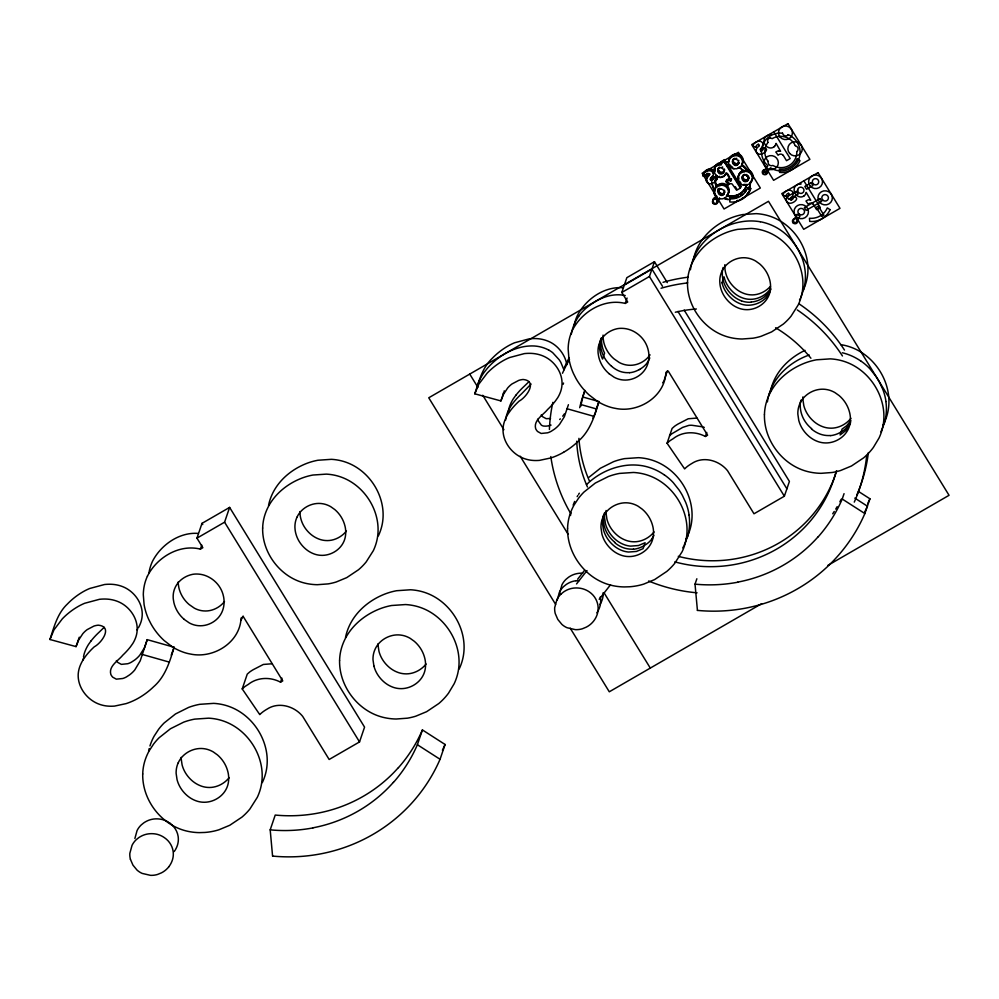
<?xml version="1.0" encoding="UTF-8"?>
<svg xmlns="http://www.w3.org/2000/svg" width="999" height="999" viewBox="0 0 999 999"><rect width="100%" height="100%" fill="white"/><g stroke="black" fill="none" stroke-linecap="round" stroke-linejoin="round"><path stroke-width="1.5" d="M134.877 838.523L137.075 830.556A20.829 20.28 18.8 0 1 141.246 824.924L143.656 822.964A24.788 24.126 18.8 0 1 145.467 821.815A21.479 20.917 18.8 0 1 153.646 819.03A23.564 22.94 18.8 0 1 162.05 819.492A21.628 21.066 18.8 0 1 167.395 821.528M557.205 600.224L559.403 592.257A20.829 20.28 18.8 0 1 563.573 586.625L565.983 584.665A24.788 24.126 18.8 0 1 567.794 583.516A21.479 20.917 18.8 0 1 575.973 580.731M667.282 370.916L663.96 380.906M171.229 655.119L174.126 647.252L147.228 639.647L140.21 660.839L134.765 669.954A31.069 30.245 18.8 0 1 129.57 674.874L126.511 676.872A17.732 17.258 18.8 0 1 122.715 678.508L116.321 679.158L112.762 677.21A9.928 9.665 18.8 0 1 110.814 674.362C108.466 666.008 118.357 660.701 122.827 655.132A80.857 78.721 18.8 0 0 130.357 646.952L132.78 643.531A33.529 32.642 18.8 0 0 135.727 637.412A27.023 26.311 18.8 0 0 136.988 632.142C138.749 619.193 129.695 606.243 117.87 601.523A33.367 32.48 18.8 0 0 108.879 599.263L107.005 599.1A44.193 43.019 18.8 0 0 99.5 599.3L84.715 603.259A58.029 56.493 18.8 0 0 78.022 606.555A73.302 71.366 18.8 0 0 62.338 618.818L53.971 629.87L49.95 639.497L76.049 646.615L79.258 637.2M147.228 639.647L144.543 647.614L139.798 655.169A31.069 30.245 18.8 0 1 134.603 660.089L131.543 662.087A17.732 17.258 18.8 0 1 127.747 663.723L121.354 664.372L117.795 662.424A9.928 9.665 18.8 0 1 116.384 660.589M568.419 404.707L564.36 416.708L559.615 424.263A31.069 30.245 18.8 0 1 554.42 429.183L551.361 431.181A17.732 17.258 18.8 0 1 547.564 432.817L541.158 433.466L537.612 431.518A9.928 9.665 18.8 0 1 535.664 428.671C533.316 420.317 543.206 414.997 547.664 409.44A80.857 78.721 18.8 0 0 555.207 401.261L557.629 397.839A33.529 32.642 18.8 0 0 560.576 391.72A27.023 26.311 18.8 0 0 561.838 386.451C563.586 373.501 554.545 360.552 542.719 355.831A33.367 32.48 18.8 0 0 533.716 353.571L531.855 353.409A44.193 43.019 18.8 0 0 524.338 353.609L509.565 357.555A58.029 56.493 18.8 0 0 502.859 360.864A73.302 71.366 18.8 0 0 487.187 373.127L478.808 384.178L474.8 393.806L500.899 400.924L503.646 392.857M174.126 647.252C169.867 661.5 165.285 676.648 153.621 686.75A78.259 76.186 18.8 0 1 138.749 697.976A68.481 66.671 18.8 0 1 126.149 703.608L114.61 706.081A42.195 41.084 18.8 0 1 108.879 706.168L106.993 706.018A32.005 31.156 18.8 0 1 99.663 704.37C87.475 700.174 77.735 687.737 78.184 674.625A28.871 28.109 18.8 0 1 79.52 667.432L80.02 666.046A40.872 39.798 18.8 0 1 83.392 659.377L86.051 655.631A78.684 76.611 18.8 0 1 94.281 646.803C101.798 642.869 113.199 626.56 98.264 625.174A20.03 19.493 18.8 0 0 93.906 626.086L87.163 629.632A26.898 26.186 18.8 0 0 82.792 633.716L78.684 639.984L76.049 646.615M583.279 397.127L598.963 401.561C594.705 415.809 590.122 430.956 578.458 441.058A78.259 76.186 18.8 0 1 563.598 452.285M598.963 401.561L596.066 409.428M500.899 400.924L503.521 394.293L507.629 388.024A26.898 26.186 18.8 0 1 512.012 383.941L518.743 380.394A20.03 19.493 18.8 0 1 523.114 379.483C538.049 380.869 526.635 397.165 519.13 401.123A78.684 76.611 18.8 0 0 510.914 409.94L508.229 413.686A40.872 39.798 18.8 0 0 504.857 420.354L504.358 421.74A28.871 28.109 18.8 0 0 503.021 428.933C502.572 442.045 512.325 454.483 524.5 458.678A32.005 31.156 18.8 0 0 531.843 460.327L533.728 460.477A42.195 41.084 18.8 0 0 539.448 460.377L550.998 457.917A68.481 66.671 18.8 0 0 563.598 452.285M687.512 536.775L684.053 545.504M769.143 394.068C774.912 375.387 791.108 361.351 809.215 355.007M49.95 639.497C54.021 627.022 57.43 613.374 67.383 604.033A73.302 71.366 18.8 0 1 83.054 591.77A58.029 56.493 18.8 0 1 89.748 588.473L104.533 584.515A44.193 43.019 18.8 0 1 112.038 584.315L113.911 584.477A33.367 32.48 18.8 0 1 122.902 586.738C134.728 591.458 143.781 604.407 142.02 617.357A27.023 26.311 18.8 0 1 140.759 622.627A33.529 32.642 18.8 0 1 138.511 627.559M147.427 576.161C156.868 557.417 179.246 543.868 200.399 549.113L202.834 547.702L196.965 538.149L201.998 523.364L229.62 507.405L364.56 727.135L359.528 741.92L329.158 759.477L302.685 716.383C294.38 706.106 278.621 701.485 267.02 709.165A46.803 45.567 18.8 0 0 263.299 711.563A29.358 28.584 18.8 0 0 259.765 714.597L242.22 688.91L247.252 674.125L249.762 671.927A45.467 44.268 18.8 0 1 253.247 669.68L263.349 664.46L272.003 663.773M200.399 549.113L201.773 545.079M196.965 538.149L224.575 522.19L229.62 507.405M242.22 688.91L244.73 686.713A45.467 44.268 18.8 0 1 248.214 684.465C257.405 677.085 270.354 676.76 280.544 682.167L281.918 678.134M272.577 856.131L270.192 829.844L275.225 815.059A149.276 145.33 18.8 0 0 317.982 813.124A145.417 141.571 18.8 0 0 398.389 767.594M474.8 393.806C478.871 381.331 482.28 367.682 492.22 358.341A73.302 71.366 18.8 0 1 507.892 346.079A58.029 56.493 18.8 0 1 514.597 342.769L529.37 338.823A44.193 43.019 18.8 0 1 536.888 338.624L538.761 338.786A33.367 32.48 18.8 0 1 547.752 341.046C557.604 344.88 564.972 354.32 566.883 364.635M393.431 782.442A149.313 145.367 18.8 0 0 417.382 744.717L422.415 729.932L445.092 744.492L440.059 759.277A167.432 163.012 18.8 0 1 272.59 856.081M684.178 310.102L789.41 481.431L784.365 496.216L753.995 513.786L727.534 470.691C719.218 460.414 703.471 455.794 691.87 463.474A46.803 45.567 18.8 0 0 688.149 465.871A29.358 28.584 18.8 0 0 684.615 468.906L667.07 443.219L669.567 441.021A45.467 44.268 18.8 0 1 673.064 438.773C682.255 431.393 695.204 431.068 705.394 436.476L707.604 435.189L668.206 371.054L665.908 372.377C664.897 396.878 638.249 413.261 615.384 408.366A44.131 42.969 18.8 0 1 608.254 406.518L605.931 405.644A52.622 51.224 18.8 0 1 597.09 401.099L588.911 394.78A65.584 63.849 18.8 0 1 580.194 385.015A68.082 66.284 18.8 0 1 575.874 378.284L573.501 373.601A61.701 60.065 18.8 0 1 568.943 358.891L568.156 349.038A51.811 50.437 18.8 0 1 568.781 341.833A45.554 44.356 18.8 0 1 572.277 330.469C581.718 311.725 604.095 298.177 625.249 303.421L627.684 302.01L621.815 292.457L626.848 277.672L654.457 261.701L667.307 282.63M625.249 303.421L627.072 298.039M621.815 292.457L649.425 276.498L654.457 261.701M713.935 172.315A2.697 2.622 18.8 0 0 713.848 171.791L713.536 171.054A4.895 4.77 18.8 0 0 713.124 170.417L712.599 169.867A3.109 3.022 18.8 0 0 712.012 169.468A4.108 4.008 18.8 0 0 710.277 168.981A5.557 5.407 18.8 0 0 708.453 169.193A7.305 7.118 18.8 0 0 706.755 169.88A8.929 8.691 18.8 0 0 704.62 171.628L704.195 172.165A5.794 5.644 18.8 0 0 703.346 173.888L702.734 175.687L705.906 176.548A4.683 4.558 18.8 0 1 706.505 175.275A3.309 3.222 18.8 0 1 707.692 174.213A2.56 2.498 18.8 0 1 708.603 173.938L709.552 174.813L708.541 176.174A26.149 25.45 18.8 0 1 707.991 176.698A9.553 9.303 18.8 0 0 707.13 177.647A5.107 4.97 18.8 0 0 706.393 178.908A3.546 3.459 18.8 0 0 706.168 180.307A2.847 2.772 18.8 0 0 706.318 181.056L706.568 181.618A5.195 5.057 18.8 0 0 707.005 182.28L708.129 183.279A3.984 3.884 18.8 0 0 709.889 183.779A5.445 5.307 18.8 0 0 711.763 183.541A8.966 8.729 18.8 0 0 715.833 180.856L716.695 179.683A5.832 5.682 18.8 0 0 717.207 178.421L717.819 176.623L715.771 176.049M705.906 176.548L706.518 174.75A4.683 4.558 18.8 0 1 707.117 173.476M716.907 175.924A7.418 7.218 18.8 0 1 714.085 169.368A5.644 5.495 18.8 0 1 715.022 167.22A5.495 5.345 18.8 0 1 716.308 165.909L721.303 164.535L720.591 163.374L721.203 161.588L724.55 159.64L725.923 161.863M721.003 164.71C723.051 161.563 718.106 162.837 716.92 164.111A5.495 5.345 18.8 0 0 715.621 165.422A5.644 5.495 18.8 0 0 714.76 167.582A7.418 7.218 18.8 0 0 714.772 169.655M721.303 164.535L721.915 162.737M720.591 163.374L723.95 161.438L724.55 159.64M722.689 166.983L722.439 167.695A3.184 3.097 18.8 0 0 721.715 167.357M718.406 190.347L718.656 189.623M727.284 164.086L740.946 186.326L740.334 188.124L736.638 190.247L732.13 184.003A5.644 5.495 18.8 0 0 731.743 183.841L731.318 183.729A3.709 3.609 18.8 0 0 730.519 183.691L729.095 184.141A4.595 4.471 18.8 0 0 728.209 184.79L726.086 181.681L726.698 179.895L727.372 180.095A9.515 9.266 18.8 0 1 728.096 179.695M732.754 162.2L733.004 161.476M728.221 184.803L728.833 183.004M726.81 181.144L730.069 180.582A2.922 2.847 18.8 0 1 730.744 180.869L731.355 179.071M730.744 180.869L731.618 178.908M738.411 163.624L738.661 162.899A2.96 2.885 18.8 0 1 736.588 164.161A3.384 3.297 18.8 0 1 733.116 161.463M750.099 190.222A20.33 19.793 18.8 0 1 729.769 201.985L730.094 197.003M747.102 180.682L747.339 179.97A2.985 2.91 18.8 0 0 748.326 179.071A2.91 2.835 18.8 0 0 748.75 177.934M748.825 187.213L750.724 188.436L750.112 190.222L747.352 188.461A17.882 17.408 18.8 0 1 729.482 198.826M667.07 443.219L672.102 428.434L674.612 426.236A45.467 44.268 18.8 0 1 678.096 423.988L688.199 418.768L696.84 418.082M722.002 282.717L724.025 276.81A29.833 29.046 18.8 0 0 727.559 285.402A31.568 30.744 18.8 0 0 733.99 292.907L734.952 293.694A26.836 26.124 18.8 0 0 742.482 297.902A22.752 22.153 18.8 0 0 748.501 299.238C757.055 300.037 765.833 295.629 770.591 288.549C768.955 299.4 756.817 305.969 746.49 305.157A22.752 22.153 18.8 0 1 740.471 303.808A26.836 26.124 18.8 0 1 732.941 299.613L731.967 298.813A31.568 30.744 18.8 0 1 725.549 291.308A29.833 29.046 18.8 0 1 722.015 282.717M705.394 436.476L706.768 432.442M697.427 610.439L695.029 584.153L696.865 578.771M818.281 536.738A149.313 145.367 18.8 0 0 842.232 499.025L844.055 493.656M697.427 610.389A167.432 163.012 18.8 0 0 864.859 513.561L869.942 498.801L858.603 491.52M573.139 505.132L574.662 501.423M710.451 178.309L711.3 179.62M243.144 616.033L241.009 620.167M800.699 297.577L803.82 289.061A52.922 51.523 18.8 0 0 804.932 269.38A52.298 50.912 18.8 0 0 801.722 257.093L798.526 250.337A68.819 67.008 18.8 0 0 795.254 245.03L790.671 239.086A51.361 50.012 18.8 0 0 781.143 230.519A51.998 50.624 18.8 0 0 760.264 221.716M713.636 173.302C713.099 165.222 697.677 174.001 706.218 175.649M880.918 431.905L884.377 423.176A54.808 53.359 18.8 0 0 885.901 401.523M685.938 539.323L687.162 536.9A55.669 54.196 18.8 0 0 690.034 529.383A52.073 50.699 18.8 0 0 691.683 521.515C694.867 496.103 678.421 469.867 654.507 460.989A51.336 49.975 18.8 0 0 646.64 458.728A53.884 52.46 18.8 0 0 638.511 457.679L624.587 458.628A66.221 64.46 18.8 0 0 613.498 461.7L600.349 468.269L589.01 477.26M882.804 425.711L884.028 423.301A55.582 54.108 18.8 0 0 886.9 415.784A52.073 50.699 18.8 0 0 888.548 407.917C891.732 382.505 875.286 356.256 851.385 347.39A51.336 49.987 18.8 0 0 843.506 345.13A53.859 52.435 18.8 0 0 840.808 344.643M799.525 299.9L800.124 298.738M709.752 174.263L709.665 174.375A9.928 9.665 18.8 0 1 708.828 175.275L706.693 178.009L706.78 180.532M759.315 145.592L758.666 144.38M682.767 547.902L683.428 546.715M577.147 496.653L577.847 495.492M716.82 179.096L717.507 177.522L714.248 176.598M850.836 420.591L846.752 425.674L842.107 429.058L840.097 434.977L845.716 430.656L849.974 424.25A23.551 22.927 18.8 0 0 850.449 423.089M137.063 629.907L137.812 628.746M775.199 145.567L775.461 145.067A6.881 6.706 18.8 0 0 775.699 144.106L776.098 143.357L780.606 151.299A5.794 5.632 18.8 0 0 778.696 150.874M790.234 198.451L790.958 199.95M578.571 494.343L579.333 493.206M650.049 354.845C645.304 361.738 636.688 365.996 628.296 365.209A22.153 21.566 18.8 0 1 621.278 363.461A25.187 24.525 18.8 0 1 619.105 362.4L613.998 358.841A31.668 30.832 18.8 0 1 603.758 342.22L603.171 338.624A25.037 24.376 18.8 0 1 603.071 335.102M662.662 382.804L663.336 381.868M716.62 179.395L714.772 181.256M716.708 178.784L717.307 177.884A5.832 5.682 18.8 0 0 717.819 176.623M91.084 640.846L88.424 644.592A40.872 39.798 18.8 0 0 85.052 651.261L84.553 652.647A28.871 28.109 18.8 0 0 83.516 656.917M515.934 395.142L513.261 398.901A40.872 39.798 18.8 0 0 509.89 405.569L509.403 406.955A28.871 28.109 18.8 0 0 508.366 411.226M716.82 196.154L714.897 198.813L716.583 196.878M716.695 201.898L719.467 198.152M716.57 202.26L719.755 198.202M577.684 579.133L584.665 570.204M576.535 583.928L587.012 570.554M599.163 599.288L610.514 584.79M224.488 601.56C219.568 607.804 211.438 611.675 203.459 610.901A22.153 21.566 18.8 0 1 196.428 609.153A25.187 24.525 18.8 0 1 194.256 608.091L189.148 604.545A31.668 30.832 18.8 0 1 178.908 587.912L178.322 584.315A25.037 24.376 18.8 0 1 178.209 581.967M346.391 531.056C341.408 537.337 333.241 541.283 325.162 540.496A22.752 22.153 18.8 0 1 319.156 539.148A26.836 26.124 18.8 0 1 311.626 534.952L310.652 534.165A31.568 30.744 18.8 0 1 304.22 526.66A29.72 28.934 18.8 0 1 300.861 518.756A28.709 27.947 18.8 0 1 300.15 515.122L299.975 512.737A25.087 24.426 18.8 0 1 299.962 511.55M229.221 777.609C224.063 784.103 215.597 788.199 207.243 787.387A23.564 22.94 18.8 0 1 201.024 785.988A27.797 27.06 18.8 0 1 193.232 781.643L192.22 780.818A32.667 31.806 18.8 0 1 185.577 773.051A30.707 29.895 18.8 0 1 182.093 764.884L181.169 758.641A25.999 25.312 18.8 0 1 181.156 757.417M426.086 664.01C420.929 670.504 412.462 674.587 404.108 673.776A23.551 22.927 18.8 0 1 397.889 672.389A27.797 27.06 18.8 0 1 390.097 668.044L389.086 667.22A32.717 31.843 18.8 0 1 382.442 659.452A30.694 29.883 18.8 0 1 378.958 651.273L378.034 645.042A25.999 25.312 18.8 0 1 378.022 643.818M654.07 531.918C648.913 538.411 640.446 542.507 632.092 541.695A23.564 22.94 18.8 0 1 625.861 540.297A27.797 27.06 18.8 0 1 618.069 535.951L617.07 535.127A32.667 31.806 18.8 0 1 610.414 527.36A30.707 29.895 18.8 0 1 606.93 519.193L606.018 512.949A25.999 25.312 18.8 0 1 606.056 510.514M850.936 418.319C845.778 424.812 837.312 428.896 828.958 428.084A23.551 22.927 18.8 0 1 822.739 426.698A27.797 27.06 18.8 0 1 814.934 422.352L813.935 421.528A32.717 31.843 18.8 0 1 807.292 413.761A30.694 29.883 18.8 0 1 803.808 405.582L802.884 399.35A25.999 25.312 18.8 0 1 802.921 396.903M531.081 384.041L521.653 393.718A78.721 76.636 18.8 0 0 513.436 402.547A42.07 40.959 18.8 0 0 507.355 412.949A29.308 28.534 18.8 0 0 506.106 417.182M709.765 173.739L709.153 174.388A26.149 25.45 18.8 0 1 708.603 174.9A9.553 9.303 18.8 0 0 707.742 175.849A5.107 4.97 18.8 0 0 707.005 177.11A3.546 3.459 18.8 0 0 706.78 178.521M770.441 286.363C765.371 291.995 757.679 295.567 750.012 294.805A22.752 22.153 18.8 0 1 743.993 293.456A26.836 26.124 18.8 0 1 736.463 289.26L735.501 288.461A31.568 30.744 18.8 0 1 729.07 280.956A29.72 28.934 18.8 0 1 725.711 273.064A28.709 27.947 18.8 0 1 724.999 269.43L724.812 267.045A25.087 24.426 18.8 0 1 724.862 264.685M104.208 627.297L99.313 632.03A78.684 76.611 18.8 0 0 91.096 640.846M529.058 381.606L524.163 386.326A78.684 76.611 18.8 0 0 515.946 395.154M586.5 484.652C596.178 475.149 608.716 468.519 622.065 466.021A56.493 55.007 18.8 0 1 642.782 465.809A53.796 52.373 18.8 0 1 664.36 474.95M761.338 148.127C763.498 146.678 763.96 143.244 761.475 141.821C757.966 138.836 748.576 146.441 755.781 146.99M561.063 594.018L563.473 592.057A24.788 24.126 18.8 0 1 565.272 590.909A21.479 20.917 18.8 0 1 573.451 588.124A23.564 22.94 18.8 0 1 581.868 588.586A21.628 21.066 18.8 0 1 589.447 591.995A20.167 19.63 18.8 0 1 597.926 605.444A20.667 20.117 18.8 0 1 597.377 613.861A22.965 22.365 18.8 0 1 593.656 621.053A22.877 22.278 18.8 0 1 586.263 627.147L582.405 628.758A20.817 20.267 18.8 0 1 575.312 629.645L567.045 627.722A19.281 18.769 18.8 0 1 561.875 624.387L557.804 619.442L555.269 613.611A19.293 18.781 18.8 0 1 554.695 607.617L556.893 599.65A20.829 20.28 18.8 0 1 561.063 594.018M724.824 174.588L725.936 173.339A6.881 6.706 18.8 0 1 725.911 173.739L723.975 176.548L720.704 177.535A5.594 5.445 18.8 0 1 718.943 177.235A6.606 6.431 18.8 0 1 716.832 176.011M776.285 151.836L776.935 151.436A9.515 9.266 18.8 0 1 777.659 151.036L777.784 150.999A2.06 1.998 18.8 0 1 778.696 150.837M806.38 200.836L807.03 200.437A9.515 9.266 18.8 0 1 807.754 200.037L807.879 199.987A2.06 1.998 18.8 0 1 808.778 199.837A5.794 5.632 18.8 0 1 810.738 200.212L806.193 192.357L805.793 193.107A6.881 6.706 18.8 0 1 805.569 194.068L805.294 194.568A6.119 5.957 18.8 0 1 803.745 196.191M729.295 183.317L729.008 183.504A3.621 3.521 18.8 0 0 728.521 183.903L726.398 180.782M739.56 187.125L740.946 186.326M738.823 200.437L724.05 208.991L718.368 199.738M741.52 198.888L760.326 188.012L738.398 152.31L702.122 173.289L716.745 197.09M624.338 285.065L651.947 269.093L662.512 286.301M280.544 682.167L282.754 680.893L243.369 616.745L241.059 618.081C240.047 642.569 213.399 658.953 190.534 654.058A44.131 42.969 18.8 0 1 183.404 652.21L181.081 651.336A52.622 51.224 18.8 0 1 172.24 646.79L164.061 640.471A65.584 63.849 18.8 0 1 155.345 630.706A68.082 66.284 18.8 0 1 151.036 623.975L148.651 619.305A61.701 60.065 18.8 0 1 144.093 604.582L143.307 594.73A51.811 50.437 18.8 0 1 143.943 587.537A45.554 44.356 18.8 0 1 147.427 576.161M761.65 603.683L609.29 691.795L570.254 628.221M827.709 565.484L949.05 495.304L768.493 201.311L428.746 397.789L555.619 604.383M762.687 173.526L767.232 170.929A2.622 2.56 18.8 0 1 766.245 174.363A2.61 2.535 18.8 0 1 762.637 173.514A2.61 2.535 18.8 0 1 763.561 170.005L766.258 174.4M805.019 350.362C792.994 356.069 782.342 365.097 775.861 376.823A56.131 54.645 18.8 0 0 771.653 386.675A51.174 49.825 18.8 0 0 770.354 391.858M728.096 179.708L728.221 179.658A2.06 1.998 18.8 0 1 729.12 179.495A5.794 5.632 18.8 0 1 731.081 179.87M550.524 418.519L546.191 418.681L542.644 416.733A9.928 9.665 18.8 0 1 541.233 414.897M788.636 193.381L789.41 194.593A9.928 9.665 18.8 0 1 788.486 195.604C785.676 197.265 785.214 201.898 788.735 202.997C792.532 204.77 801.036 197.44 793.905 196.94M623.114 287.737C604.208 286.189 585.689 299.25 577.31 315.684A45.554 44.356 18.8 0 0 574.263 324.7M198.264 533.429C179.37 531.88 160.839 544.942 152.46 561.376A45.554 44.356 18.8 0 0 148.976 572.739M760.788 150.949L760.139 149.45A11.526 11.214 18.8 0 1 761.363 148.152M625.212 295.517C611.563 292.719 598.538 298.289 587.974 306.668A44.88 43.694 18.8 0 0 579.108 315.696M730.681 178.796L727.422 179.345A3.659 3.559 18.8 0 0 726.685 179.87M702.384 426.798L692.095 425.299A15.047 14.648 18.8 0 0 688.786 425.412L682.679 427.397L672.09 433.628A16.533 16.096 18.8 0 0 669.555 435.801M785.876 195.991C779.033 195.629 786.862 188.923 790.409 190.334C793.805 190.971 794.055 195.704 791.433 197.128A11.526 11.214 18.8 0 0 790.209 198.439M705.731 174.538L706.518 174.75M763.81 147.939C771.216 148.526 761.625 156.543 757.904 153.659C754.944 152.01 755.993 148.164 758.403 146.616A9.928 9.665 18.8 0 0 759.24 145.717M717.207 178.421L713.935 177.497A4.695 4.57 18.8 0 1 713.298 179.021A3.834 3.734 18.8 0 1 712.037 180.22A2.285 2.223 18.8 0 1 711.051 180.507L710.077 179.408L711.588 177.585A9.815 9.553 18.8 0 0 712.499 176.586A4.133 4.021 18.8 0 0 713.211 175.275A3.422 3.334 18.8 0 0 713.323 174.113A2.697 2.622 18.8 0 0 713.236 173.576L712.924 172.852A4.895 4.77 18.8 0 0 712.512 172.215L711.987 171.666A3.109 3.022 18.8 0 0 711.4 171.266A4.108 4.008 18.8 0 0 709.665 170.779A5.557 5.407 18.8 0 0 707.841 170.979A7.305 7.118 18.8 0 0 706.143 171.678A8.929 8.691 18.8 0 0 704.008 173.426L703.583 173.963A5.794 5.644 18.8 0 0 702.734 175.687M581.518 404.732L596.453 408.953A48.102 46.828 18.8 0 1 592.919 418.094M567.045 408.741L593.93 416.346M142.195 654.432L169.093 662.05M703.321 427.072L704.258 427.397M797.227 158.903L799.987 160.664A20.33 19.793 18.8 0 1 779.645 172.427L779.357 169.231A17.882 17.408 18.8 0 0 797.252 158.916M747.664 187.562L750.411 189.335A20.33 19.793 18.8 0 1 746.827 194.805M854.819 498.101L867.419 506.193A167.432 163.012 18.8 0 1 864.734 511.95M842.219 499.025L864.909 513.586M417.37 744.717L440.059 759.277M782.854 155.032L782.904 155.07A2.597 2.535 18.8 0 1 783.316 155.444L786.513 160.689L790.197 158.554L773.813 131.88M812.949 204.033L812.999 204.071A2.597 2.535 18.8 0 1 813.411 204.445L816.608 209.69L820.291 207.555L803.908 180.881M608.965 373.638L614.06 377.185A25.187 24.525 18.8 0 0 616.246 378.246A22.153 21.566 18.8 0 0 623.264 379.995C632.442 380.831 642.02 375.699 646.253 367.495A25.225 24.563 18.8 0 0 648.563 360.651A27.135 26.411 18.8 0 0 648.875 354.62L648.776 353.409A30.182 29.383 18.8 0 0 648.401 350.949A28.147 27.41 18.8 0 0 639.21 335.189A30.182 29.383 18.8 0 0 636.176 332.904L635.127 332.23A27.135 26.411 18.8 0 0 629.52 329.633A25.225 24.563 18.8 0 0 622.215 328.346L620.966 328.334A20.767 20.23 18.8 0 0 617.145 328.721C609.452 330.344 602.272 335.589 599.475 343.107A22.49 21.891 18.8 0 0 598.264 347.59A25.037 24.376 18.8 0 0 598.139 353.409L598.751 356.993A31.668 30.832 18.8 0 0 608.99 373.601M184.116 619.33L189.223 622.877A25.187 24.525 18.8 0 0 191.396 623.938A22.153 21.566 18.8 0 0 198.414 625.686C207.592 626.523 217.183 621.39 221.416 613.186A25.225 24.563 18.8 0 0 223.714 606.343A27.135 26.411 18.8 0 0 224.026 600.324L223.926 599.1A30.182 29.383 18.8 0 0 223.551 596.64A28.147 27.41 18.8 0 0 214.36 580.894A30.182 29.383 18.8 0 0 211.338 578.596L210.277 577.934A27.135 26.411 18.8 0 0 204.67 575.324A25.225 24.563 18.8 0 0 197.377 574.038L196.116 574.025A20.767 20.23 18.8 0 0 192.295 574.413C184.615 576.036 177.422 581.281 174.625 588.798A22.49 21.891 18.8 0 0 173.414 593.281A25.037 24.376 18.8 0 0 173.289 599.1L173.901 602.684A31.668 30.832 18.8 0 0 184.141 619.305M710.801 178.247L711.663 178.721A2.285 2.223 18.8 0 0 712.649 178.434M775.961 152.123L778.084 155.245A3.621 3.521 18.8 0 1 778.546 154.857L778.97 154.583A3.372 3.284 18.8 0 1 782.642 154.758M806.056 201.124L808.179 204.246A3.621 3.521 18.8 0 1 808.641 203.846L809.065 203.584A3.372 3.284 18.8 0 1 812.736 203.759M770.466 133.816L770.878 135.152A6.406 6.231 18.8 0 0 769.505 135.052L768.955 135.04A2.285 2.223 18.8 0 0 768.256 135.177L767.844 135.352A11.763 11.451 18.8 0 0 767.17 135.727C761.887 138.074 763.785 146.041 768.668 147.615A5.894 5.732 18.8 0 0 771.178 147.952A5.919 5.769 18.8 0 0 773.588 147.115M800.561 182.817L800.973 184.141A6.406 6.231 18.8 0 0 799.6 184.053L799.05 184.041A2.285 2.223 18.8 0 0 798.351 184.178L797.939 184.353A11.763 11.451 18.8 0 0 797.252 184.728C791.97 187.088 793.88 195.03 798.763 196.616A5.894 5.732 18.8 0 0 801.273 196.953A5.919 5.769 18.8 0 0 803.683 196.116M724.25 160.539L740.634 187.225M723.95 161.438L740.334 188.124M721.203 161.588L721.74 162.45M720.891 162.475L721.315 163.811A6.406 6.231 18.8 0 0 719.942 163.711L719.392 163.711A2.285 2.223 18.8 0 0 718.693 163.848L718.281 164.011A11.763 11.451 18.8 0 0 717.594 164.398L714.71 167.495L714.797 171.753M727.322 173.327L729.72 177.21M735.339 186.738L736.95 189.36M731.006 180.707L726.223 172.927L725.636 174.238A6.119 5.957 18.8 0 1 724.088 175.849M677.959 311.451L786.887 488.823M649.425 276.498L784.365 496.216M469.742 374.088L477.872 387.325M482.754 395.267L503.896 429.707M520.167 456.193L568.144 534.328M603.933 592.594L650.299 668.081M224.575 522.19L359.528 741.92M201.998 523.364L202.735 524.562M130.419 859.302L132.954 865.134L137.025 870.079A19.281 18.769 18.8 0 0 142.195 873.413L150.462 875.336A20.817 20.267 18.8 0 0 157.555 874.45L161.426 872.864A22.877 22.278 18.8 0 0 168.843 866.77M563.936 369.842L560.801 362.325A41.821 40.722 18.8 0 0 559.09 359.64L552.734 352.709A25.275 24.613 18.8 0 0 548.676 350.037M373.926 666.071L373.002 659.827A25.999 25.312 18.8 0 1 373.326 654.969A24.338 23.701 18.8 0 1 374.637 650.299C378.721 639.672 391.021 633.116 402.135 635.302A22.64 22.04 18.8 0 1 405.694 636.251A25.387 24.725 18.8 0 1 410.164 638.336L414.298 641.296A32.692 31.831 18.8 0 1 424.825 658.428L425.087 659.677A27.735 27.01 18.8 0 1 425.324 668.406A23.551 22.927 18.8 0 1 423.613 674.375C419.53 683.591 409.066 689.46 399.076 688.561A23.551 22.927 18.8 0 1 392.857 687.175A27.797 27.06 18.8 0 1 385.065 682.829L384.053 682.005A32.717 31.843 18.8 0 1 377.41 674.238A30.694 29.883 18.8 0 1 373.926 666.071M797.664 189.573A3.209 3.122 18.8 0 1 802.659 187.8A3.209 3.122 18.8 0 1 802.422 193.019A3.209 3.122 18.8 0 1 797.614 190.672M797.751 190.647A3.147 3.059 18.8 0 1 797.689 189.573M786.038 196.016A3.496 3.397 18.8 0 1 788.598 193.232M793.643 196.915A3.584 3.484 18.8 0 1 790.996 200.1M775.174 145.554A6.119 5.957 18.8 0 1 773.651 147.19M755.943 147.015A3.496 3.397 18.8 0 1 758.503 144.231M763.548 147.914A3.584 3.484 18.8 0 1 760.901 151.099M763.623 170.092A2.647 2.572 18.8 0 1 767.244 170.916M746.278 195.379A20.33 19.793 18.8 0 1 745.716 195.916M745.429 196.179A20.33 19.793 18.8 0 1 744.829 196.678M743.905 197.39A20.33 19.793 18.8 0 1 742.919 198.052M742.582 198.264A20.33 19.793 18.8 0 1 741.895 198.664M740.484 199.363A20.33 19.793 18.8 0 1 739.76 199.675M737.899 200.337A20.33 19.793 18.8 0 1 736.75 200.637M746.228 190.272A17.882 17.408 18.8 0 1 744.767 192.158M742.519 194.268A17.882 17.408 18.8 0 1 740.808 195.442M738.623 196.566A17.882 17.408 18.8 0 1 731.88 198.014M730.831 198.002A17.882 17.408 18.8 0 1 729.782 197.927M712.824 201.348A2.635 2.56 18.8 0 1 714.572 198.426A2.635 2.56 18.8 0 1 717.781 199.825A2.635 2.56 18.8 0 1 716.795 203.084M716.121 203.359A2.635 2.56 18.8 0 1 714.485 203.272M713.835 202.909A2.635 2.56 18.8 0 1 713.224 202.285M722.09 194.543A3.472 3.384 18.8 0 1 718.543 190.484A3.384 3.297 18.8 0 0 722.04 194.78M718.406 190.459A2.935 2.847 18.8 0 1 718.493 190.097A2.985 2.897 18.8 0 1 719.755 188.499M724.45 190.297A3.309 3.222 18.8 0 1 722.327 194.505A3.184 3.097 18.8 0 0 723.288 194.131M715.609 187.263A7.23 7.043 18.8 0 1 726.048 185.826A7.23 7.043 18.8 0 1 726.897 196.154M715.833 195.467A7.23 7.043 18.8 0 1 715.109 194.318M714.822 193.644A7.23 7.043 18.8 0 1 714.772 188.886A7.555 7.355 18.8 0 0 714.447 191.234M748.039 179.495A3.247 3.159 18.8 0 1 743.556 179.77A3.247 3.159 18.8 0 1 743.056 175.387M743.793 174.713A3.247 3.159 18.8 0 1 744.492 174.375M748.276 176.373A3.521 3.422 18.8 0 1 748.201 179.433L748.151 179.495A3.084 2.997 18.8 0 1 747.215 180.32M746.203 174.525A3.521 3.422 18.8 0 1 746.728 174.75M738.785 180.02A7.23 7.043 18.8 0 1 742.22 171.166A7.23 7.043 18.8 0 1 751.598 173.851A7.23 7.043 18.8 0 1 749.862 183.192M746.653 184.49A7.23 7.043 18.8 0 1 743.905 184.365M740.734 182.742A7.23 7.043 18.8 0 1 740.209 182.243M739.735 181.668A7.23 7.043 18.8 0 1 739.51 181.356M706.38 175.674A3.496 3.397 18.8 0 1 707.979 173.289M713.436 178.284A3.584 3.484 18.8 0 1 711.338 179.758M710.789 177.822A11.526 11.214 18.8 0 1 711.263 177.31M724.35 169.293A3.284 3.197 18.8 0 1 722.04 173.202A3.284 3.197 18.8 0 1 718.019 170.866M724.487 169.281A3.359 3.272 18.8 0 1 724.038 170.966A2.91 2.835 18.8 0 1 721.827 172.19A2.772 2.697 18.8 0 1 720.529 172.003A3.259 3.172 18.8 0 1 719.767 171.541A3.871 3.771 18.8 0 1 718.393 169.418A3.134 3.059 18.8 0 1 718.343 168.282A2.922 2.847 18.8 0 0 717.994 169.243A3.147 3.059 18.8 0 0 718.094 170.317A3.759 3.659 18.8 0 0 718.381 171.104M718.805 167.682A2.922 2.847 18.8 0 1 719.255 167.32M722.989 176.311A5.919 5.769 18.8 0 1 721.778 176.648M719.829 176.498A5.894 5.732 18.8 0 1 719.243 176.348M738.636 162.762A3.222 3.134 18.8 0 1 738.386 163.199M733.029 163.049A3.222 3.134 18.8 0 1 733.291 159.278M733.728 158.878A3.222 3.134 18.8 0 1 734.989 158.304M736.363 158.304A3.222 3.134 18.8 0 1 736.787 158.416M738.723 160.29A3.222 3.134 18.8 0 1 738.848 160.652M738.698 163.424A3.172 3.084 18.8 0 1 733.366 162.849A3.621 3.534 18.8 0 1 732.879 161.838M728.933 161.413A6.981 6.806 18.8 0 1 737.712 154.882A6.981 6.806 18.8 0 1 741.87 165.047M739.035 167.57A6.981 6.806 18.8 0 1 737.874 168.007M732.841 167.507A6.981 6.806 18.8 0 1 732.404 167.283M731.842 166.908A6.981 6.806 18.8 0 1 730.232 165.31M741.72 164.435A7.143 6.956 18.8 0 0 743.181 159.678A6.406 6.231 18.8 0 0 742.669 158.017L742.519 157.692A8.142 7.917 18.8 0 0 741.745 156.418L741.52 156.131A6.294 6.131 18.8 0 0 740.247 154.957A6.444 6.269 18.8 0 0 735.276 153.908M735.301 154.021A7.655 7.443 18.8 0 0 729.395 158.791A6.231 6.069 18.8 0 0 729.233 161.326M735.464 163.399A3.384 3.297 18.8 0 1 733.254 159.316M738.736 162.512A2.785 2.71 18.8 0 1 738.011 163.162A3.072 2.985 18.8 0 1 736.613 163.686A2.822 2.747 18.8 0 1 735.426 163.499M733.915 168.893A6.331 6.169 18.8 0 1 731.518 167.844A6.419 6.244 18.8 0 1 730.232 166.658L730.007 166.371A8.117 7.905 18.8 0 1 729.22 165.097L728.945 164.448A6.181 6.019 18.8 0 1 728.82 160.652A7.655 7.443 18.8 0 1 734.69 155.819A6.444 6.269 18.8 0 1 739.647 156.731A6.294 6.131 18.8 0 1 740.908 157.929L741.133 158.217A8.142 7.917 18.8 0 1 741.907 159.49L742.07 159.815A6.406 6.231 18.8 0 1 742.532 161.476A7.143 6.956 18.8 0 1 733.965 168.669M734.852 165.185A3.384 3.297 18.8 0 1 732.929 160.427M732.966 160.452A2.96 2.885 18.8 0 1 735.164 159.191A3.297 3.209 18.8 0 1 738.036 164.261M738.124 164.311A2.785 2.71 18.8 0 1 737.399 164.96A3.072 2.985 18.8 0 1 736.013 165.484A2.822 2.747 18.8 0 1 734.814 165.297M726.073 181.668A3.659 3.559 18.8 0 1 726.822 181.156M723.426 172.752A3.359 3.272 18.8 0 0 721.653 167.994A3.072 2.997 18.8 0 0 720.491 167.732A2.897 2.822 18.8 0 0 718.169 169.018A2.822 2.747 18.8 0 0 717.732 170.067A3.134 3.059 18.8 0 0 717.794 171.216A3.871 3.771 18.8 0 0 719.155 173.327A3.259 3.172 18.8 0 0 719.917 173.801A2.772 2.697 18.8 0 0 721.228 174.013A2.91 2.835 18.8 0 0 723.388 172.74M716.196 179.345A8.966 8.729 18.8 0 1 715.659 179.882M715.072 180.357A8.966 8.729 18.8 0 1 714.772 180.582M750.798 181.406A7.393 7.193 18.8 0 0 753.021 175.724A6.506 6.331 18.8 0 0 752.622 174.35L752.334 173.664A8.429 8.204 18.8 0 0 751.523 172.352L751.048 171.778A6.381 6.206 18.8 0 0 749.974 170.841A6.668 6.494 18.8 0 0 746.852 169.668M738.348 177.435A7.555 7.355 18.8 0 1 743.206 170.379M738.798 178.459A6.394 6.231 18.8 0 1 738.573 177.435M745.029 179.57A3.509 3.409 18.8 0 1 742.732 175.337M748.775 178.147A3.559 3.472 18.8 0 1 748.513 178.721A2.91 2.835 18.8 0 1 748.076 179.783M744.992 179.683A2.922 2.847 18.8 0 0 746.216 179.845A3.184 3.097 18.8 0 0 747.664 179.333A2.885 2.81 18.8 0 0 748.413 178.659A3.359 3.272 18.8 0 0 748.438 177.447M740.958 184.116A6.643 6.469 18.8 0 1 739.635 182.879L739.397 182.592A8.417 8.192 18.8 0 1 738.586 181.269L738.298 180.594A6.394 6.231 18.8 0 1 737.961 179.233M743.443 185.202A6.556 6.394 18.8 0 1 740.958 184.103M743.493 184.965A7.393 7.193 18.8 0 0 752.409 177.51A6.506 6.331 18.8 0 0 752.01 176.149L751.723 175.462A8.429 8.204 18.8 0 0 750.911 174.151L750.436 173.576A6.381 6.206 18.8 0 0 749.362 172.64A6.668 6.494 18.8 0 0 744.218 171.553M737.737 179.233A7.555 7.355 18.8 0 1 744.255 171.778M744.417 181.368A3.509 3.409 18.8 0 1 742.419 176.436A2.897 2.822 18.8 0 1 743.281 175.649A3.184 3.097 18.8 0 1 744.73 175.112A3.072 2.997 18.8 0 1 746.977 175.899M746.902 175.999A3.559 3.472 18.8 0 1 747.901 180.519A2.885 2.81 18.8 0 1 747.052 181.131A3.184 3.097 18.8 0 1 745.616 181.668A2.922 2.847 18.8 0 1 744.38 181.481M726.635 195.429A7.393 7.193 18.8 0 0 729.108 189.51A6.506 6.331 18.8 0 0 728.721 188.149L728.433 187.462A8.417 8.192 18.8 0 0 727.622 186.139L727.147 185.577A6.381 6.219 18.8 0 0 726.073 184.628M720.928 183.554A6.668 6.494 18.8 0 1 726.086 184.603M715.946 186.588A7.555 7.355 18.8 0 1 720.953 183.779M714.797 191.908A6.394 6.219 18.8 0 1 714.66 191.234M719.13 188.436A3.509 3.409 18.8 0 0 721.116 193.369A2.922 2.847 18.8 0 0 722.314 193.644A3.184 3.097 18.8 0 0 723.751 193.119A2.885 2.81 18.8 0 0 724.512 192.457M724.637 192.008A3.409 3.322 18.8 0 1 724.412 192.395M719.542 199.001A6.556 6.381 18.8 0 1 717.057 197.902A6.643 6.469 18.8 0 1 715.734 196.678L715.496 196.391A8.417 8.192 18.8 0 1 714.685 195.067L714.397 194.393A6.394 6.219 18.8 0 1 714.048 193.019M719.592 198.764A7.393 7.193 18.8 0 0 728.496 191.308A6.506 6.331 18.8 0 0 728.109 189.935L727.821 189.261A8.417 8.192 18.8 0 0 727.01 187.937L726.535 187.362A6.381 6.219 18.8 0 0 725.461 186.426A6.668 6.494 18.8 0 0 720.316 185.339M713.835 193.032A7.555 7.355 18.8 0 1 720.341 185.577M720.504 195.155A3.509 3.409 18.8 0 1 718.518 190.235A2.897 2.81 18.8 0 1 719.38 189.448A3.172 3.097 18.8 0 1 720.828 188.911M720.828 189.023A3.409 3.322 18.8 0 1 723.8 194.193M723.9 194.256A2.885 2.81 18.8 0 1 723.151 194.917A3.184 3.097 18.8 0 1 721.703 195.467M721.852 195.329A2.885 2.81 18.8 0 1 720.641 195.167M718.219 199.288A2.635 2.56 18.8 0 1 716.795 202.335M713.461 201.274A2.635 2.56 18.8 0 1 716.783 197.652M750.711 188.436A20.33 19.793 18.8 0 1 748.838 191.796M748.388 192.42A20.33 19.793 18.8 0 1 746.865 194.193M745.941 190.197A17.882 17.408 18.8 0 1 744.842 191.508M741.408 194.368A17.882 17.408 18.8 0 1 740.808 194.73M737.312 196.266A17.882 17.408 18.8 0 1 736.65 196.466M788.311 134.803A3.247 3.159 18.8 0 1 782.579 133.154M788.099 134.603A19.368 18.856 18.8 0 1 797.964 160.914A19.368 18.856 18.8 0 1 770.491 167.82L766.258 173.239L763.611 171.241L767.856 165.822A19.368 18.856 18.8 0 1 782.442 133.167M796.79 151.661A16.046 15.622 18.8 0 1 772.864 165.459A3.334 3.247 18.8 0 1 768.256 161.376M768.094 161.326A16.046 15.622 18.8 0 1 767.944 142.445M795.291 145.604A16.046 15.622 18.8 0 0 772.127 138.674A3.184 3.109 18.8 0 0 770.279 138.162M795.266 145.767A3.334 3.247 18.8 0 1 796.765 151.636M767.969 142.42A3.122 3.047 18.8 0 1 770.254 137.949M746.703 184.865A16.046 15.622 18.8 0 1 726.523 195.542M718.531 189.985A16.046 15.622 18.8 0 1 717.831 188.998M716.658 186.9A16.046 15.622 18.8 0 1 715.234 179.92M715.484 177.56A16.046 15.622 18.8 0 1 716.108 175.262M726.872 165.509A16.046 15.622 18.8 0 1 728.034 165.247M739.472 167.357A16.046 15.622 18.8 0 1 741.408 168.719M742.294 169.505A16.046 15.622 18.8 0 1 743.88 171.266M750.524 181.768A19.368 18.856 18.8 0 1 749 188.349M730.119 199.513A19.368 18.856 18.8 0 1 728.733 199.363M727.359 199.113A19.368 18.856 18.8 0 1 724.675 198.339M714.697 190.172A19.368 18.856 18.8 0 1 712.212 183.679M711.925 179.52A19.368 18.856 18.8 0 1 712.25 176.786M713.511 172.827A19.368 18.856 18.8 0 1 714.822 170.404M724.525 162.812A19.368 18.856 18.8 0 1 728.646 161.863M742.195 165.26A19.368 18.856 18.8 0 1 747.851 171.291M736.35 164.997A3.384 3.297 18.8 0 1 732.866 162.175M738.373 163.636A2.96 2.885 18.8 0 1 736.338 164.885M728.259 199.663A19.368 18.856 18.8 0 1 724.35 198.614M714.472 190.347A19.368 18.856 18.8 0 1 711.812 181.693M711.9 178.709A19.368 18.856 18.8 0 1 712.437 175.836M713.386 173.189A19.368 18.856 18.8 0 1 714.722 170.717M741.895 165.497A19.368 18.856 18.8 0 1 747.477 171.241M750.386 182.467A19.368 18.856 18.8 0 1 749.088 188.199M718.756 168.007A2.897 2.822 18.8 0 1 719.904 167.333M718.256 168.594A2.822 2.747 18.8 0 0 717.894 169.668A3.134 3.059 18.8 0 0 717.981 170.679A3.834 3.721 18.8 0 0 718.256 171.466L718.506 170.742A3.834 3.721 18.8 0 1 718.219 169.955A3.134 3.059 18.8 0 1 718.144 168.956A2.822 2.747 18.8 0 1 718.306 168.269M746.703 184.74A16.046 15.622 18.8 0 1 727.035 196.091M716.021 185.989A16.046 15.622 18.8 0 1 715.097 180.881M727.085 165.784A16.046 15.622 18.8 0 1 730.506 165.347M738.661 167.32A16.046 15.622 18.8 0 1 742.769 170.467M722.052 194.892A2.885 2.81 18.8 0 0 723.014 194.568L723.251 193.856A2.885 2.81 18.8 0 1 722.289 194.168M748.089 179.795A2.985 2.91 18.8 0 1 747.09 180.669M745.616 174.575A3.509 3.409 18.8 0 1 746.79 175.087M747.165 175.362A3.509 3.409 18.8 0 1 747.677 175.936M747.926 176.323A3.509 3.409 18.8 0 1 748.313 177.46M714.71 189.635A19.368 18.856 18.8 0 1 713.373 186.913M713.636 172.477A19.368 18.856 18.8 0 1 714.972 170.005M724.238 162.6A19.368 18.856 18.8 0 1 727.172 161.763M742.145 164.785A19.368 18.856 18.8 0 1 747.727 170.529M750.399 183.716A19.368 18.856 18.8 0 1 749.337 187.475M746.328 186.026A16.046 15.622 18.8 0 1 727.272 195.379M716.258 185.277A16.046 15.622 18.8 0 1 715.346 180.157M722.277 194.068A3.384 3.297 18.8 0 1 718.768 189.66M748.463 176.311A3.509 3.409 18.8 0 1 748.551 176.748M760.251 221.741A54.558 53.122 18.8 0 0 740.247 221.99C718.88 225.949 698.776 241.034 692.132 262.188A51.436 50.075 18.8 0 0 691.096 265.921M690.434 269.755A51.436 50.075 18.8 0 1 690.846 267.195M723.114 267.457A24.663 24.001 18.8 0 0 722.577 269.73A26.386 25.699 18.8 0 0 722.914 279.245A30.819 30.007 18.8 0 0 732.991 295.841A27.023 26.311 18.8 0 0 741.47 300.861M770.679 289.585A23.277 22.665 18.8 0 1 769.43 291.72M769.255 291.608A24.201 23.564 18.8 0 1 751.248 302.023M751.26 302.222A23.314 22.702 18.8 0 1 741.47 300.874M571.253 334.44A46.641 45.417 18.8 0 1 579.133 315.721M611.5 366.221A26.836 26.124 18.8 0 0 619.867 371.328A23.027 22.428 18.8 0 0 629.532 372.627M611.5 366.208A31.681 30.844 18.8 0 1 601.236 349.613A25.899 25.212 18.8 0 1 600.761 340.184A23.701 23.077 18.8 0 1 601.248 337.924M639.123 369.605A23.439 22.827 18.8 0 1 629.545 372.739M640.421 368.943A31.081 30.27 18.8 0 1 639.16 369.68M647.614 362.287A23.464 22.852 18.8 0 1 640.396 368.906M649.775 357.892A25.562 24.888 18.8 0 1 649.313 359.003M648.776 360.102A25.562 24.888 18.8 0 1 647.539 362.237M503.371 393.519A38.574 37.562 18.8 0 1 503.583 392.844M504.033 391.508A38.574 37.562 18.8 0 1 504.27 390.834M505.656 420.067A29.308 28.534 18.8 0 1 505.969 417.894M564.285 413.973A31.706 30.869 18.8 0 1 562.699 416.183M560.327 418.856A31.706 30.869 18.8 0 1 559.69 419.48M551.073 425.099A18.881 18.382 18.8 0 1 545.804 426.161L543.681 426.073A6.469 6.294 18.8 0 1 541.346 425.124L537.812 420.242A6.656 6.481 18.8 0 1 537.624 419.205M563.111 384.328A34.378 33.479 18.8 0 0 563.336 383.691A28.234 27.485 18.8 0 0 563.536 383.042M548.676 350.037A33.941 33.054 18.8 0 0 534.378 345.991A45.842 44.63 18.8 0 0 519.343 347.689A60.252 58.654 18.8 0 0 505.369 353.446A73.651 71.703 18.8 0 0 487.762 367.844L484.24 372.227A47.865 46.591 18.8 0 0 477.272 386.401M885.963 401.511A54.121 52.697 18.8 0 0 882.567 388.798L879.257 381.805A71.241 69.356 18.8 0 0 875.886 376.311L870.117 369.031A52.585 51.199 18.8 0 0 861.263 361.301M842.332 352.759A53.821 52.398 18.8 0 1 861.225 361.338M767.382 401.898A53.322 51.911 18.8 0 1 769.068 394.043M811.65 428.646A30.37 29.558 18.8 0 1 800.424 401.848M800.661 401.885A25.537 24.863 18.8 0 1 801.048 400.099M850.723 421.865A24.113 23.477 18.8 0 1 849.15 424.637M849.237 424.687A24.301 23.664 18.8 0 1 841.608 431.63A25.687 25.012 18.8 0 1 830.369 435.676M830.344 435.514A24.151 23.514 18.8 0 1 820.204 434.115A27.997 27.26 18.8 0 1 811.425 428.921M689.023 515.122A54.808 53.359 18.8 0 1 687.587 536.8M689.098 515.109A54.158 52.722 18.8 0 0 685.701 502.41L682.392 495.404A71.191 69.306 18.8 0 0 679.008 489.91L673.251 482.629A52.622 51.224 18.8 0 0 664.397 474.9M570.516 515.496A53.284 51.873 18.8 0 1 570.941 512.849M614.785 542.245A30.357 29.558 18.8 0 1 603.558 515.459M603.783 515.484A25.512 24.838 18.8 0 1 604.345 513.124M653.858 535.464A24.113 23.477 18.8 0 1 652.285 538.236M652.372 538.299A24.301 23.664 18.8 0 1 644.742 545.229A25.687 25.012 18.8 0 1 633.503 549.275M633.478 549.113A24.151 23.514 18.8 0 1 623.339 547.714A27.997 27.26 18.8 0 1 614.56 542.519M597.914 611.088A22.965 22.365 18.8 0 0 599.899 606.468A20.667 20.117 18.8 0 0 600.461 598.051A20.167 19.63 18.8 0 0 600.249 597.052M597.377 611.962A22.965 22.365 18.8 0 1 596.803 612.824M575.973 580.756A23.564 22.94 18.8 0 1 579.183 580.581M841.158 499.288A149.313 145.367 18.8 0 1 839.872 501.785M837.162 506.668A149.313 145.367 18.8 0 1 835.726 509.078M834.252 511.451A149.313 145.367 18.8 0 1 832.729 513.786M803.208 290.172A53.696 52.285 18.8 0 0 805.981 282.917A50.225 48.901 18.8 0 0 807.579 275.312C810.664 250.761 794.767 225.412 771.678 216.833A49.6 48.289 18.8 0 0 764.06 214.648A52.048 50.674 18.8 0 0 756.206 213.636L742.756 214.56A63.961 62.275 18.8 0 0 732.055 217.52C718.306 222.727 705.893 232.305 698.713 245.279A54.296 52.872 18.8 0 0 694.642 254.795A49.451 48.139 18.8 0 0 693.381 259.802M850.161 422.702A27.735 27.01 18.8 0 0 849.937 413.986L849.662 412.737A32.692 31.831 18.8 0 0 839.148 395.592L835.014 392.644A25.387 24.725 18.8 0 0 830.544 390.559A22.64 22.04 18.8 0 0 826.985 389.61C815.871 387.412 803.571 393.981 799.487 404.607A24.338 23.701 18.8 0 0 798.176 409.278A25.999 25.312 18.8 0 0 797.851 414.135L798.763 420.367A30.694 29.883 18.8 0 0 802.259 428.546A32.717 31.843 18.8 0 0 808.903 436.313L809.902 437.137A27.797 27.06 18.8 0 0 817.694 441.483A23.551 22.927 18.8 0 0 823.925 442.869C833.915 443.768 844.38 437.899 848.463 428.683A23.551 22.927 18.8 0 0 850.161 422.702M599.899 604.57A22.965 22.365 18.8 0 0 602.422 599.075A20.667 20.117 18.8 0 0 603.171 592.669M582.742 573.214A23.564 22.94 18.8 0 0 578.496 573.364A21.479 20.917 18.8 0 0 570.317 576.123A24.788 24.126 18.8 0 0 568.506 577.272L566.096 579.233A20.829 20.28 18.8 0 0 561.925 584.865L559.727 592.832A19.293 18.781 18.8 0 0 559.69 593.843M869.892 498.776A167.432 163.012 18.8 0 1 867.706 503.608M818.206 536.688A145.417 141.571 18.8 0 1 737.774 582.117M737.799 582.217A149.276 145.33 18.8 0 1 695.029 584.153M866.695 455.532A159.515 155.307 18.8 0 1 854.27 502.11M697.077 592.807A159.515 155.307 18.8 0 1 648.613 581.006M570.579 513.261A159.515 155.307 18.8 0 1 550.811 456.555M549.413 429.445A159.515 155.307 18.8 0 1 552.872 402.36M562.474 373.276A159.515 155.307 18.8 0 1 569.492 359.515M661.038 288.236A159.515 155.307 18.8 0 1 687.587 282.929M797.289 309.94A159.515 155.307 18.8 0 1 842.457 355.981M600.986 338.661A22.49 21.891 18.8 0 0 599.775 343.144A25.037 24.376 18.8 0 0 599.65 348.976L600.249 352.56A30.807 29.995 18.8 0 0 602.572 359.041L604.595 353.122A30.807 29.995 18.8 0 1 602.272 346.641L601.66 343.057A25.037 24.376 18.8 0 1 601.648 338.386M836.2 471.153A132.155 128.659 18.8 0 1 674.824 561.875M587.449 487A132.155 128.659 18.8 0 1 576.723 441.183M579.707 407.692A132.155 128.659 18.8 0 1 584.964 390.422M675.312 312.237A132.155 128.659 18.8 0 1 696.365 308.991M775.599 327.759A132.155 128.659 18.8 0 1 810.926 358.241M603.671 515.022A24.263 23.626 18.8 0 0 602.647 519.655A25.999 25.312 18.8 0 0 602.484 523.301L603.408 529.545A30.707 29.895 18.8 0 0 606.893 537.712A32.667 31.806 18.8 0 0 613.548 545.479L614.547 546.303A27.797 27.06 18.8 0 0 622.34 550.649A23.564 22.94 18.8 0 0 628.571 552.035L636.438 551.448L643.069 548.663L645.092 542.757L638.448 545.529L630.581 546.128A23.564 22.94 18.8 0 1 624.363 544.73A27.797 27.06 18.8 0 1 616.558 540.397L615.559 539.572A32.667 31.806 18.8 0 1 608.915 531.793A30.707 29.895 18.8 0 1 605.431 523.626L604.507 517.395A25.999 25.312 18.8 0 1 604.657 513.736A24.263 23.626 18.8 0 1 604.832 512.537M868.381 452.572A159.515 155.307 18.8 0 1 856.855 494.88M564.485 367.37A159.515 155.307 18.8 0 1 569.243 357.654M663.049 282.317A159.515 155.307 18.8 0 1 688.074 277.198M799.3 304.021A159.515 155.307 18.8 0 1 844.48 350.062M836.65 470.804A132.155 128.659 18.8 0 1 678.271 556.343M589.46 481.081A132.155 128.659 18.8 0 1 578.908 438.349M580.794 406.231A132.155 128.659 18.8 0 1 584.515 391.521M445.042 744.467A167.432 163.012 18.8 0 1 442.407 750.249M422.415 729.932A149.313 145.367 18.8 0 1 398.464 767.644M393.356 782.379A145.417 141.571 18.8 0 1 312.937 827.821M312.949 827.909A149.276 145.33 18.8 0 1 270.18 829.844M175.325 849.824A22.965 22.365 18.8 0 0 177.572 844.767A20.667 20.117 18.8 0 0 178.134 836.35A20.167 19.63 18.8 0 0 171.641 824.6M174.775 850.698A22.965 22.365 18.8 0 1 174.163 851.548M169.58 822.976A20.167 19.63 18.8 0 1 171.254 824.25M167.844 821.777A21.628 21.066 18.8 0 1 168.307 822.04M169.193 822.602A21.628 21.066 18.8 0 1 169.63 822.901M168.819 866.745A22.965 22.365 18.8 0 0 172.54 859.552A20.667 20.117 18.8 0 0 173.102 851.136A20.167 19.63 18.8 0 0 164.548 837.761A21.628 21.066 18.8 0 0 157.018 834.277A23.564 22.94 18.8 0 0 148.614 833.853A21.479 20.917 18.8 0 0 140.434 836.613A24.788 24.126 18.8 0 0 138.624 837.749L136.214 839.709A20.829 20.28 18.8 0 0 132.043 845.341L129.845 853.308A19.293 18.781 18.8 0 0 130.419 859.302M262.312 782.592A55.669 54.196 18.8 0 0 265.185 775.074A52.073 50.699 18.8 0 0 266.833 767.207C270.017 741.795 253.571 715.559 229.67 706.693A51.336 49.975 18.8 0 0 221.79 704.42A53.884 52.46 18.8 0 0 213.661 703.371L199.738 704.32A66.221 64.46 18.8 0 0 188.661 707.392L175.499 713.96L164.161 722.951A63.624 61.938 18.8 0 0 158.616 729.282L154.146 736.126A56.094 54.62 18.8 0 0 149.95 745.966M148.639 751.161A51.186 49.825 18.8 0 1 149.213 748.551M459.178 668.993A55.582 54.108 18.8 0 0 462.05 661.475A52.073 50.699 18.8 0 0 463.698 653.608C466.895 628.196 450.437 601.947 426.536 593.081A51.336 49.987 18.8 0 0 418.656 590.821A53.859 52.435 18.8 0 0 410.527 589.772L396.603 590.721A66.271 64.523 18.8 0 0 385.527 593.793C371.291 599.188 358.454 609.09 351.011 622.527A56.131 54.645 18.8 0 0 346.815 632.367A51.174 49.825 18.8 0 0 345.504 637.562M83.217 659.839A28.871 28.109 18.8 0 1 83.329 658.378M378.371 535.876A53.696 52.285 18.8 0 0 381.143 528.608A50.225 48.901 18.8 0 0 382.742 521.003C385.814 496.453 369.917 471.103 346.828 462.537A49.6 48.289 18.8 0 0 339.21 460.339A52.048 50.674 18.8 0 0 331.368 459.328L317.907 460.252A63.961 62.275 18.8 0 0 307.205 463.211C293.456 468.431 281.056 477.997 273.863 490.971A54.296 52.872 18.8 0 0 269.805 500.487A49.451 48.139 18.8 0 0 268.531 505.494M142.72 773.975C142.195 796.765 156.955 818.993 177.747 828.071A51.923 50.549 18.8 0 0 188.312 831.418A58.017 56.481 18.8 0 0 199.3 832.629L204.882 832.454A63.287 61.613 18.8 0 0 213.349 831.243A61.688 60.052 18.8 0 0 218.918 829.782L229.745 825.286L241.933 817.132A63.549 61.863 18.8 0 0 249.912 809.003L257.28 797.377A55.669 54.196 18.8 0 0 260.152 789.872A52.073 50.699 18.8 0 0 261.8 781.992C264.985 756.58 248.539 730.344 224.638 721.478A51.336 49.975 18.8 0 0 216.758 719.205A53.884 52.46 18.8 0 0 208.629 718.169L194.705 719.118A66.221 64.46 18.8 0 0 183.616 722.177L170.467 728.746L159.128 737.737A63.624 61.938 18.8 0 0 153.584 744.068L149.113 750.911A56.094 54.62 18.8 0 0 144.917 760.751A51.186 49.825 18.8 0 0 142.869 771.265L142.72 773.975M262.65 528.046C262.15 550.062 276.398 571.528 296.503 580.307A50.1 48.776 18.8 0 0 306.693 583.541A56.094 54.608 18.8 0 0 317.32 584.702L328.172 583.891A59.69 58.104 18.8 0 0 336.276 581.967L346.74 577.622L358.516 569.742A61.401 59.778 18.8 0 0 366.208 561.888L373.339 550.661A53.696 52.285 18.8 0 0 376.111 543.394A50.225 48.901 18.8 0 0 377.709 535.789C380.781 511.238 364.885 485.889 341.795 477.322A49.6 48.289 18.8 0 0 334.178 475.124A52.048 50.674 18.8 0 0 326.323 474.125L312.874 475.037A63.961 62.275 18.8 0 0 302.173 478.009C288.424 483.216 276.024 492.782 268.831 505.756A54.296 52.872 18.8 0 0 264.772 515.272A49.451 48.139 18.8 0 0 262.799 525.424L262.65 528.046M339.585 660.364C339.061 683.166 353.821 705.381 374.625 714.46A51.911 50.537 18.8 0 0 385.177 717.806A58.004 56.468 18.8 0 0 396.166 719.018L407.392 718.181A61.813 60.177 18.8 0 0 415.796 716.183L426.623 711.688L438.798 703.533A63.711 62.038 18.8 0 0 448.514 693.169L454.145 683.778A55.582 54.108 18.8 0 0 457.018 676.261A52.073 50.699 18.8 0 0 458.666 668.393C461.863 642.981 445.404 616.733 421.503 607.867A51.336 49.987 18.8 0 0 413.623 605.606A53.859 52.435 18.8 0 0 405.494 604.557L391.571 605.506A66.271 64.523 18.8 0 0 380.494 608.578C366.258 613.973 353.421 623.875 345.979 637.312A56.131 54.645 18.8 0 0 341.783 647.152A51.174 49.825 18.8 0 0 339.735 657.667L339.585 660.364M567.569 528.284C567.045 551.073 581.793 573.301 602.597 582.367A51.923 50.549 18.8 0 0 613.149 585.726A58.017 56.481 18.8 0 0 624.15 586.937L629.732 586.763A63.287 61.613 18.8 0 0 638.199 585.551A61.688 60.052 18.8 0 0 643.768 584.09L654.595 579.595L666.783 571.44A63.549 61.863 18.8 0 0 674.762 563.311L682.13 551.685A55.669 54.196 18.8 0 0 684.989 544.168A52.073 50.699 18.8 0 0 686.65 536.301C689.834 510.889 673.388 484.652 649.475 475.786A51.336 49.975 18.8 0 0 641.595 473.514A53.884 52.46 18.8 0 0 633.478 472.465L619.542 473.414A66.221 64.46 18.8 0 0 608.466 476.486L595.304 483.054L583.978 492.045A63.624 61.938 18.8 0 0 578.433 498.376L573.963 505.219A56.094 54.62 18.8 0 0 569.755 515.059A51.186 49.825 18.8 0 0 567.719 525.574L567.569 528.284M687.499 282.342C687 304.37 701.248 325.836 721.34 334.615A50.1 48.776 18.8 0 0 731.543 337.849A56.094 54.608 18.8 0 0 742.157 339.011L753.009 338.199A59.69 58.104 18.8 0 0 761.126 336.276L771.59 331.93L783.353 324.051A61.401 59.778 18.8 0 0 791.058 316.196L798.176 304.97A53.696 52.285 18.8 0 0 800.948 297.702A50.225 48.901 18.8 0 0 802.547 290.097C805.631 265.547 789.734 240.197 766.645 231.631A49.6 48.289 18.8 0 0 759.028 229.433A52.048 50.674 18.8 0 0 751.173 228.421L737.724 229.345A63.961 62.275 18.8 0 0 727.022 232.305C713.261 237.525 700.861 247.09 693.681 260.065A54.296 52.872 18.8 0 0 689.61 269.58A49.451 48.139 18.8 0 0 687.637 279.732L687.499 282.342M764.435 414.672C763.91 437.475 778.658 459.69 799.462 468.768A51.911 50.537 18.8 0 0 810.014 472.115A58.004 56.468 18.8 0 0 821.016 473.326L832.242 472.49A61.813 60.177 18.8 0 0 840.634 470.492L851.46 465.996L863.648 457.842A63.711 62.038 18.8 0 0 873.351 447.477L878.995 438.086A55.582 54.108 18.8 0 0 881.867 430.569A52.073 50.699 18.8 0 0 883.516 422.702C886.7 397.29 870.254 371.041 846.34 362.175A51.336 49.987 18.8 0 0 838.473 359.915A53.859 52.435 18.8 0 0 830.344 358.866L816.408 359.815A66.271 64.523 18.8 0 0 805.331 362.887C791.108 368.281 778.271 378.184 770.828 391.62A56.131 54.645 18.8 0 0 766.62 401.461A51.174 49.825 18.8 0 0 764.585 411.975L764.435 414.672M178.259 762.761L177.772 763.898A24.338 23.689 18.8 0 0 176.461 768.581A25.999 25.312 18.8 0 0 176.136 773.438L177.06 779.67A30.707 29.895 18.8 0 0 180.544 787.836A32.667 31.806 18.8 0 0 187.188 795.616L188.199 796.44A27.797 27.06 18.8 0 0 195.991 800.786A23.564 22.94 18.8 0 0 202.21 802.172C212.2 803.071 222.665 797.202 226.748 787.974A23.539 22.915 18.8 0 0 228.446 782.005A27.76 27.035 18.8 0 0 228.222 773.288L227.947 772.04A32.705 31.843 18.8 0 0 217.432 754.894L213.299 751.935A25.337 24.663 18.8 0 0 208.828 749.862A22.665 22.065 18.8 0 0 205.27 748.9C194.568 746.802 182.742 752.796 178.259 762.761M296.99 517.207L296.516 518.306A23.452 22.84 18.8 0 0 295.254 522.827A25.087 24.426 18.8 0 0 294.93 527.522L295.117 529.907A28.709 27.947 18.8 0 0 295.829 533.541A29.72 28.934 18.8 0 0 299.188 541.446A31.568 30.744 18.8 0 0 305.619 548.951L306.581 549.737A26.836 26.124 18.8 0 0 314.111 553.946A22.752 22.153 18.8 0 0 320.13 555.282C329.782 556.156 339.885 550.486 343.843 541.57A22.727 22.128 18.8 0 0 345.479 535.801A26.836 26.124 18.8 0 0 345.267 527.372L345.005 526.173A31.693 30.857 18.8 0 0 334.84 509.602L330.844 506.755A24.476 23.839 18.8 0 0 326.536 504.745A21.916 21.341 18.8 0 0 323.077 503.821C312.737 501.785 301.323 507.579 296.99 517.207M603.109 517.07L602.622 518.206A24.338 23.689 18.8 0 0 601.311 522.889A25.999 25.312 18.8 0 0 600.986 527.734L601.898 533.978A30.707 29.895 18.8 0 0 605.382 542.145A32.667 31.806 18.8 0 0 612.037 549.912L613.036 550.736A27.797 27.06 18.8 0 0 620.829 555.094A23.564 22.94 18.8 0 0 627.06 556.48C637.037 557.38 647.514 551.51 651.598 542.282A23.539 22.915 18.8 0 0 653.296 536.313A27.76 27.035 18.8 0 0 653.071 527.597L652.797 526.348A32.705 31.843 18.8 0 0 642.27 509.203L638.149 506.243A25.337 24.663 18.8 0 0 633.678 504.17A22.665 22.065 18.8 0 0 630.119 503.209C619.405 501.111 607.592 507.105 603.109 517.07M721.84 271.516L721.365 272.615A23.452 22.84 18.8 0 0 720.092 277.135A25.087 24.426 18.8 0 0 719.779 281.83L719.967 284.216A28.709 27.947 18.8 0 0 720.666 287.849A29.72 28.934 18.8 0 0 724.038 295.754A31.568 30.744 18.8 0 0 730.469 303.259L731.43 304.046A26.836 26.124 18.8 0 0 738.96 308.254A22.752 22.153 18.8 0 0 744.979 309.59C754.62 310.464 764.735 304.782 768.681 295.879A22.727 22.128 18.8 0 0 770.329 290.11A26.836 26.124 18.8 0 0 770.104 281.681L769.854 280.482A31.693 30.857 18.8 0 0 759.677 263.911L755.694 261.064A24.476 23.839 18.8 0 0 751.373 259.053A21.916 21.341 18.8 0 0 747.926 258.129C737.587 256.094 726.173 261.888 721.84 271.516M797.102 214.398L792.906 221.328L795.766 223.014L799.962 216.084L797.102 214.398M787.974 123.651L751.685 144.63L773.613 180.32L809.889 159.34L787.974 123.651M818.056 172.64L781.78 193.619L803.708 229.32L839.984 208.341L818.056 172.64M796.34 191.371L787.137 196.691L788.86 199.488L798.064 194.168L796.34 191.371M811.213 182.767L804.844 186.451L806.555 189.261L812.936 185.577L811.213 182.767M819.967 198.576L804.382 207.592L806.106 210.389L821.678 201.386L819.967 198.576M818.368 206.144L816.245 207.367L821.827 216.471L823.963 215.247L818.368 206.144M830.069 209.665L827.322 207.904A17.882 17.408 18.8 0 1 809.44 218.269L809.739 221.428A20.33 19.793 18.8 0 0 830.069 209.665M810.326 186.189A6.981 6.806 18.8 0 0 822.152 184.066A6.981 6.806 18.8 0 0 814.197 175.062A6.981 6.806 18.8 0 0 810.326 186.189M813.111 183.766A3.209 3.122 18.8 0 0 818.556 182.829A3.209 3.122 18.8 0 0 814.922 178.671A3.209 3.122 18.8 0 0 813.111 183.766M819.729 202.41A7.23 7.043 18.8 0 0 831.98 200.225A7.23 7.043 18.8 0 0 823.738 190.896A7.23 7.043 18.8 0 0 819.729 202.41M822.614 199.912A3.322 3.234 18.8 0 0 828.246 198.938A3.322 3.234 18.8 0 0 824.487 194.643A3.322 3.234 18.8 0 0 822.614 199.912M795.816 216.209A7.23 7.043 18.8 0 0 808.066 214.011A7.23 7.043 18.8 0 0 799.837 204.695A7.23 7.043 18.8 0 0 795.816 216.209M798.713 213.711A3.322 3.234 18.8 0 0 804.345 212.737A3.322 3.234 18.8 0 0 800.586 208.429A3.322 3.234 18.8 0 0 798.713 213.711M793.081 222.864A2.635 2.56 18.8 0 0 797.539 222.09A2.635 2.56 18.8 0 0 794.555 218.681A2.635 2.56 18.8 0 0 793.081 222.864M780.231 137.188A6.981 6.806 18.8 0 0 792.057 135.065A6.981 6.806 18.8 0 0 784.103 126.061A6.981 6.806 18.8 0 0 780.231 137.188M789.635 153.409A7.23 7.043 18.8 0 0 801.885 151.224A7.23 7.043 18.8 0 0 793.643 141.895A7.23 7.043 18.8 0 0 789.635 153.409M765.734 167.208A7.23 7.043 18.8 0 0 777.971 165.01A7.23 7.043 18.8 0 0 769.742 155.694A7.23 7.043 18.8 0 0 765.734 167.208M713.111 203.434A2.635 2.56 18.8 0 0 717.582 202.647A2.635 2.56 18.8 0 0 714.585 199.238A2.635 2.56 18.8 0 0 713.111 203.434"/></g></svg>
